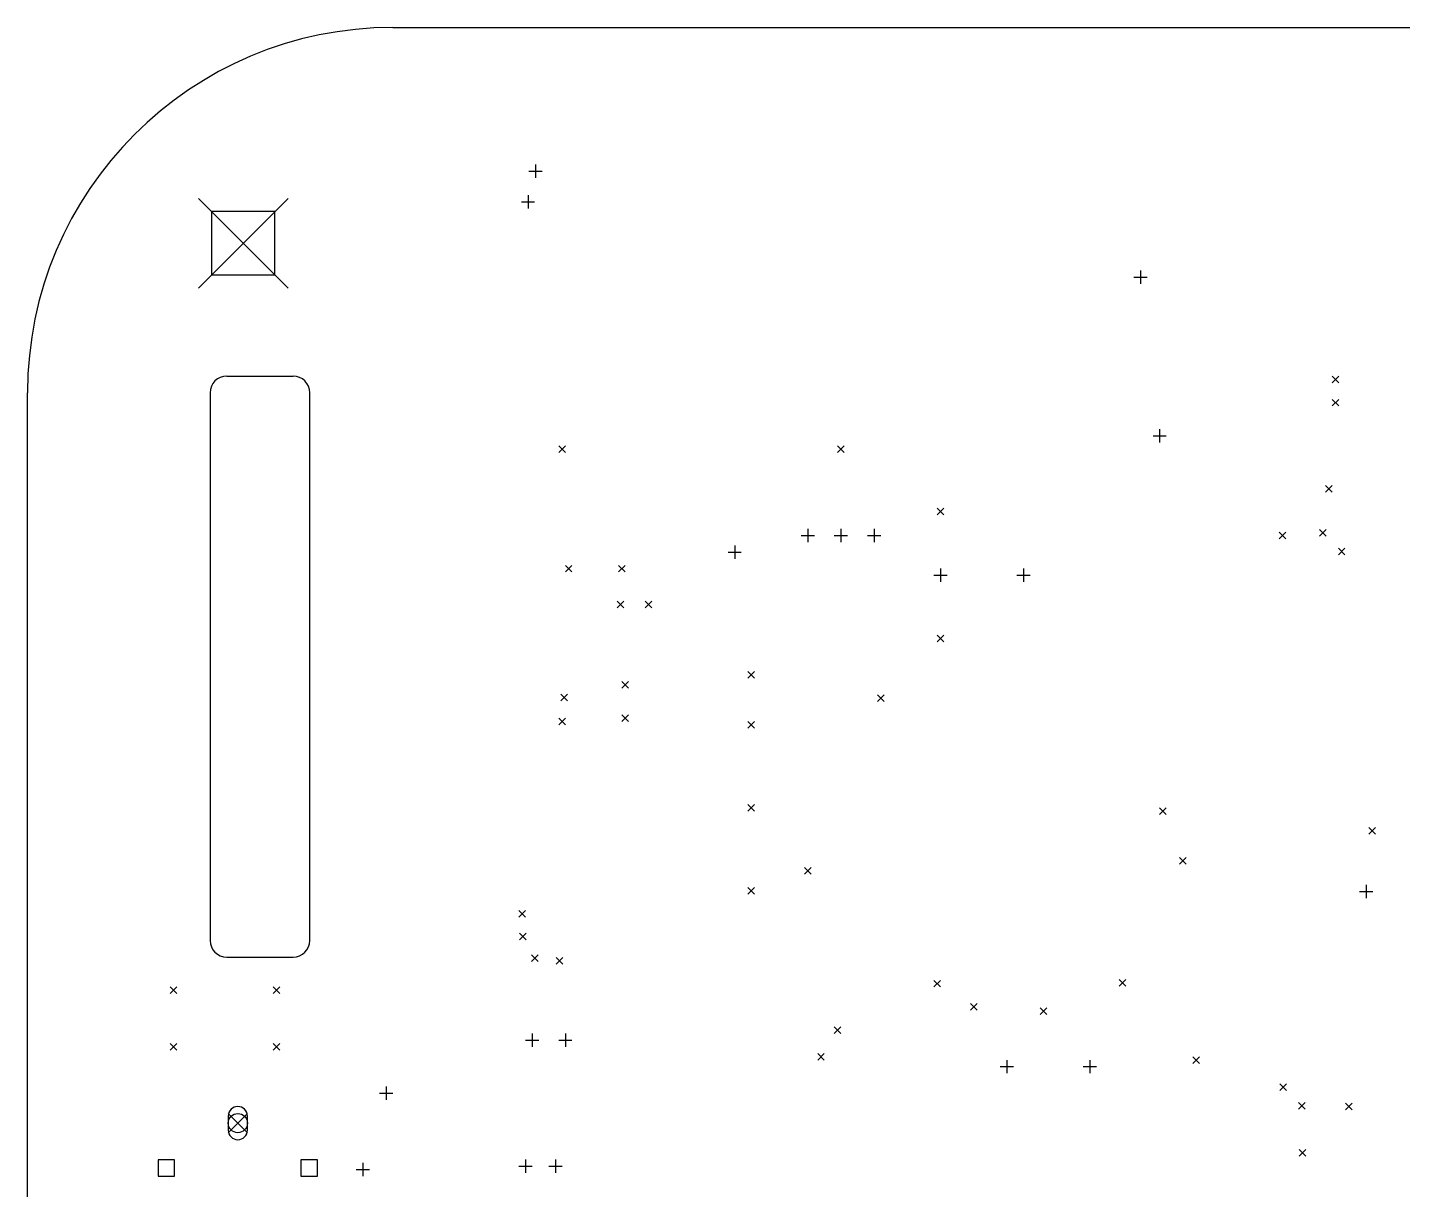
# Model space of a CAD drawing. Extents: x 26.4 to 118.5, y -105.1 to -23.5.
# Drawn here: x 28.5 to 69.91, y -58.5 to -23.5 of the extents above; entities that cross this region are included whole.
import ezdxf

# ---------------------------------------------------------------- set-up
doc = ezdxf.new("R2010")
doc.units = 0
doc.layers.add('BLACK', color=7, linetype='CONTINUOUS')

msp = doc.modelspace()

# ---------------------------------------------------------------- linework, layer by layer
at = {"layer": 'BLACK', "linetype": 'CONTINUOUS'}
for p, q in [((39.5, -23.5), (107.5, -23.5)), ((43.8, -27.6255), (43.8, -28.0255)), ((43.6, -27.8255), (44, -27.8255)), ((43.575232, -28.54853), (43.575232, -28.94853)), ((33.65, -28.65), (36.35, -31.35)), ((36.35, -28.65), (33.65, -31.35)), ((43.375232, -28.74853), (43.775232, -28.74853)), ((35.954603, -29.045397), (34.045397, -29.045397)), ((34.045397, -29.045397), (34.045397, -30.954603)), ((35.954603, -30.954603), (35.954603, -29.045397)), ((34.045397, -30.954603), (35.954603, -30.954603)), ((61.81999, -31.02), (62.21999, -31.02)), ((62.01999, -30.82), (62.01999, -31.22)), ((34.5, -34), (36.5, -34.000001)), ((67.8, -34), (68, -34.2)), ((68, -34), (67.8, -34.2)), ((28.5, -67.5), (28.5, -34.5)), ((34, -34.5), (34.000001, -51)), ((36.999999, -51), (36.999999, -34.5)), ((67.8, -34.7), (68, -34.9)), ((68, -34.7), (67.8, -34.9)), ((62.6, -35.599992), (62.6, -35.999992)), ((62.4, -35.799992), (62.8, -35.799992)), ((44.5, -36.1), (44.7, -36.3)), ((44.7, -36.1), (44.5, -36.3)), ((52.9, -36.1), (53.1, -36.3)), ((53.1, -36.1), (52.9, -36.3)), ((67.6, -37.3), (67.8, -37.5)), ((67.8, -37.3), (67.6, -37.5)), ((55.9, -37.975), (56.1, -38.175)), ((56.1, -37.975), (55.9, -38.175)), ((51.8, -38.8), (52.2, -38.8)), ((52, -38.6), (52, -39)), ((52.8, -38.8), (53.2, -38.8)), ((53, -38.6), (53, -39)), ((53.8, -38.8), (54.2, -38.8)), ((54, -38.6), (54, -39)), ((66.2, -38.7), (66.4, -38.9)), ((66.4, -38.7), (66.2, -38.9)), ((67.417157, -38.617157), (67.617157, -38.817157)), ((67.617157, -38.617157), (67.417157, -38.817157)), ((49.6, -39.3), (50, -39.3)), ((49.8, -39.1), (49.8, -39.5)), ((67.982843, -39.182843), (68.182843, -39.382843)), ((68.182843, -39.182843), (67.982843, -39.382843)), ((44.7, -39.7), (44.9, -39.9)), ((44.9, -39.7), (44.7, -39.9)), ((46.3, -39.7), (46.5, -39.9)), ((46.5, -39.7), (46.3, -39.9)), ((55.8, -40), (56.2, -40)), ((56, -39.8), (56, -40.2)), ((58.3, -40), (58.7, -40)), ((58.5, -39.8), (58.5, -40.2)), ((46.264839, -40.778013), (46.464839, -40.978013)), ((46.464839, -40.778013), (46.264839, -40.978013)), ((47.1, -40.775), (47.3, -40.975)), ((47.3, -40.775), (47.1, -40.975)), ((55.9, -41.8), (56.1, -42)), ((56.1, -41.8), (55.9, -42)), ((50.2, -42.9), (50.4, -43.1)), ((50.4, -42.9), (50.2, -43.1)), ((46.4, -43.2), (46.6, -43.4)), ((46.6, -43.2), (46.4, -43.4)), ((44.561237, -43.580535), (44.761237, -43.780535)), ((44.761237, -43.580535), (44.561237, -43.780535)), ((54.1, -43.6), (54.3, -43.8)), ((54.3, -43.6), (54.1, -43.8)), ((44.5, -44.3), (44.7, -44.5)), ((44.7, -44.3), (44.5, -44.5)), ((46.4, -44.2), (46.6, -44.4)), ((46.6, -44.2), (46.4, -44.4)), ((50.2, -44.4), (50.4, -44.6)), ((50.4, -44.4), (50.2, -44.6)), ((50.2, -46.9), (50.4, -47.1)), ((50.4, -46.9), (50.2, -47.1)), ((62.6, -47), (62.8, -47.2)), ((62.8, -47), (62.6, -47.2)), ((68.9, -47.600008), (69.1, -47.800008)), ((69.1, -47.600008), (68.9, -47.800008)), ((51.9, -48.8), (52.1, -49)), ((52.1, -48.8), (51.9, -49)), ((63.2, -48.5), (63.4, -48.7)), ((63.4, -48.5), (63.2, -48.7)), ((50.2, -49.4), (50.4, -49.6)), ((50.4, -49.4), (50.2, -49.6)), ((68.62, -49.525), (69.02, -49.525)), ((68.82, -49.325), (68.82, -49.725)), ((43.3, -50.1), (43.5, -50.3)), ((43.5, -50.1), (43.3, -50.3)), ((43.316026, -50.775), (43.516026, -50.975)), ((43.516026, -50.775), (43.316026, -50.975)), ((34.5, -51.499999), (36.5, -51.499999)), ((43.676366, -51.432768), (43.876366, -51.632768)), ((43.876366, -51.432768), (43.676366, -51.632768)), ((44.422048, -51.513158), (44.622048, -51.713158)), ((44.622048, -51.513158), (44.422048, -51.713158)), ((61.385523, -52.1745), (61.585523, -52.3745)), ((61.585523, -52.1745), (61.385523, -52.3745)), ((32.8, -52.4), (33, -52.6)), ((33, -52.4), (32.8, -52.6)), ((35.9, -52.4), (36.1, -52.6)), ((36.1, -52.4), (35.9, -52.6)), ((55.8, -52.2), (56, -52.4)), ((56, -52.2), (55.8, -52.4)), ((56.905, -52.9), (57.105, -53.1)), ((57.105, -52.9), (56.905, -53.1)), ((59, -53.025), (59.2, -53.225)), ((59.2, -53.025), (59, -53.225)), ((43.7, -53.8), (43.7, -54.2)), ((44.7, -53.8), (44.7, -54.2)), ((52.8, -53.600004), (53, -53.800004)), ((53, -53.600004), (52.8, -53.800004)), ((32.8, -54.1), (33, -54.3)), ((33, -54.1), (32.8, -54.3)), ((35.9, -54.1), (36.1, -54.3)), ((36.1, -54.1), (35.9, -54.3)), ((43.5, -54), (43.9, -54)), ((44.5, -54), (44.9, -54)), ((52.3, -54.4), (52.5, -54.6)), ((52.5, -54.4), (52.3, -54.6)), ((58, -54.6), (58, -55)), ((60.5, -54.6), (60.5, -55)), ((63.6, -54.5), (63.8, -54.7)), ((63.8, -54.5), (63.6, -54.7)), ((57.8, -54.8), (58.2, -54.8)), ((60.3, -54.8), (60.7, -54.8)), ((39.3, -55.4), (39.3, -55.8)), ((66.217157, -55.317157), (66.417157, -55.517157)), ((66.417157, -55.317157), (66.217157, -55.517157)), ((39.1, -55.6), (39.5, -55.6)), ((66.782843, -55.882843), (66.982843, -56.082843)), ((66.982843, -55.882843), (66.782843, -56.082843)), ((68.2, -55.9), (68.4, -56.1)), ((68.4, -55.9), (68.2, -56.1)), ((34.545, -56.21), (35.125, -56.79)), ((35.125, -56.21), (34.545, -56.79)), ((34.545, -56.29), (34.545, -56.71)), ((35.125, -56.71), (35.125, -56.29)), ((66.8, -57.3), (67, -57.5)), ((67, -57.3), (66.8, -57.5)), ((32.93249, -57.60251), (32.43751, -57.60251)), ((32.43751, -57.60251), (32.43751, -58.09749)), ((32.93249, -58.09749), (32.93249, -57.60251)), ((37.23249, -57.60251), (36.73751, -57.60251)), ((36.73751, -57.60251), (36.73751, -58.09749)), ((37.23249, -58.09749), (37.23249, -57.60251)), ((38.4, -57.9), (38.8, -57.9)), ((38.6, -57.7), (38.6, -58.1)), ((43.3, -57.8), (43.7, -57.8)), ((43.5, -57.6), (43.5, -58)), ((44.2, -57.8), (44.6, -57.8)), ((44.4, -57.6), (44.4, -58)), ((32.43751, -58.09749), (32.93249, -58.09749)), ((36.73751, -58.09749), (37.23249, -58.09749))]:
    msp.add_line(p, q, dxfattribs=at)
at = {"layer": 'BLACK'}
msp.add_circle((34.835, -56.5), 0.29, dxfattribs=at)
for centre, radius, start, end in [((39.5, -34.5), 11, 90, 180), ((34.5, -34.5), 0.5, 90, 180), ((36.5, -34.5), 0.499999, 0, 90), ((34.5, -51), 0.499999, -180, -90), ((36.5, -51), 0.499999, -90, 0), ((34.835, -56.29), 0.29, 0, 180), ((34.835, -56.71), 0.29, 180, 360)]:
    msp.add_arc(centre, radius, start, end, dxfattribs=at)

doc.saveas('drawing.dxf')
